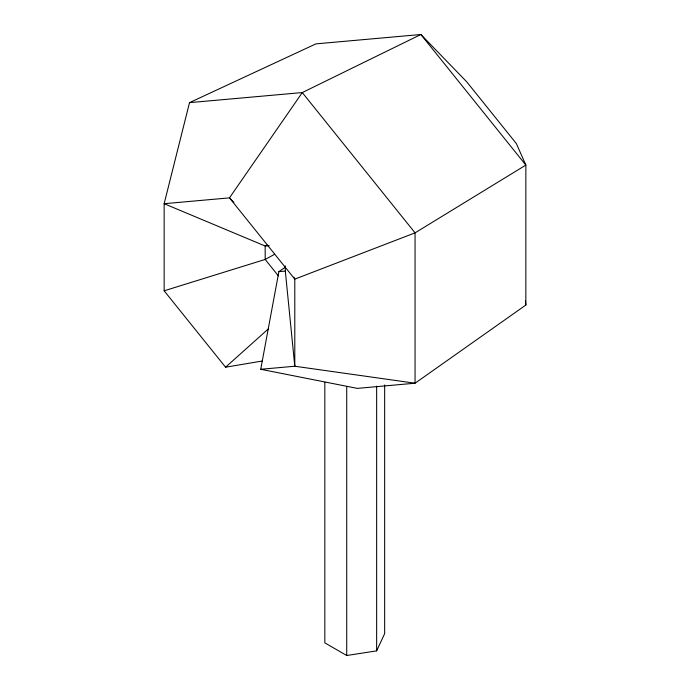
<?xml version="1.0" encoding="UTF-8"?>
<svg xmlns="http://www.w3.org/2000/svg" width="690" height="690" viewBox="0 0 690 690"><rect width="100%" height="100%" fill="white"/><g stroke="black" fill="none" stroke-linecap="round" stroke-linejoin="round"><path stroke-width="1.03" d="M262.131 361.043L225.57 367.209L164.151 290.801L164.151 203.705L189.517 102.638L315.916 43.875L420.883 34.5L466.664 81.748L516.37 143.589L525.849 165.083L525.849 305.04L415.061 383.217L357.282 388.384L260.734 369.279L278.881 271.636L285.108 267.375M324.826 382.398L324.826 642.856L346.725 655.5L376.645 650.868L384.658 633.601L384.658 384.986M225.57 367.209L268.652 328.63M274.611 254.282L265.176 259.44L164.151 290.801M267.125 245.114L265.176 246.02L164.151 203.705L229.468 197.866L302.289 92.564L420.883 34.5L525.849 165.083L415.061 232.858L294.794 279.131L294.794 366.235L415.061 383.217L415.061 232.858L302.289 92.564L189.517 102.638M269.204 245.657L265.176 246.02L265.176 259.44L278.432 275.922M278.881 271.636L285.315 271.066L285.315 265.9M260.734 369.279L294.794 366.235L285.315 271.066M233.901 202.446L229.468 197.866L294.794 279.131L293.931 277.182M525.426 300.762L525.849 305.04M376.645 386.115L376.645 650.868M346.725 386.435L346.725 655.5"/></g></svg>
